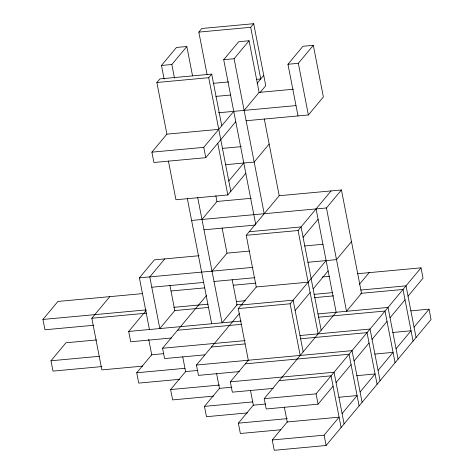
<?xml version="1.0" encoding="UTF-8"?>
<svg xmlns="http://www.w3.org/2000/svg" width="474" height="474" viewBox="0 0 474 474"><rect width="100%" height="100%" fill="white"/><g stroke="black" fill="none" stroke-linecap="round" stroke-linejoin="round"><path stroke-width="0.71" d="M164.123 79.087L161.468 65.459L176.464 47.459L186.833 46.499L192.557 75.917M235.762 121.694L205.775 157.688L153.908 162.487L151.899 152.154L166.895 134.16L156.853 82.494L159.851 78.897L211.718 74.098L221.761 125.758M161.468 65.459L171.843 64.5L186.833 46.499M207.055 74.436L198.831 32.102L201.829 28.499L253.697 23.7L265.748 85.693L260.125 92.442M156.853 82.494L208.72 77.695L211.718 74.098M255.788 224.729L223.71 59.7L238.7 41.7L249.075 40.74L259.118 92.4L244.128 110.401M198.831 32.102L250.699 27.302L253.697 23.7M223.71 59.7L234.085 58.74L249.075 40.74M93.899 325.247L44.953 329.774L42.944 319.446L57.935 301.446L142.68 293.602M151.899 152.154L203.767 147.355L233.753 111.36M257.181 83.234L263.74 75.36M298.004 115.934L287.961 64.268L302.951 46.274L313.326 45.314L323.369 96.974L308.378 114.975L246.136 120.734M287.961 64.268L298.336 63.309L313.326 45.314M101.934 366.574L52.987 371.106L50.979 360.773L65.969 342.773L96.655 339.935M142.769 366.118L101.857 369.904L91.814 318.244L109.808 296.647M149.44 329.525L139.397 277.859L154.388 259.865L199.098 255.723M228.806 181.021L243.796 163.02M164.762 258.905L149.772 276.899L159.809 328.565L174.805 310.565L169.923 285.449M201.971 219.48L216.962 201.48L251.297 198.304M269.161 144.06L254.171 162.061L225.529 164.709M168.412 161.006L175.943 199.75L227.81 194.95L245.805 173.354M171.612 337.992L130.7 341.778L128.691 331.445L146.253 310.357M212.008 271.14L227.005 253.146L249.65 251.048M273.243 388.384L232.331 392.17L230.323 381.843L248.311 360.24L238.274 308.58L256.262 286.983L246.219 235.317L279.204 195.721L341.446 189.961L361.526 293.288L346.535 311.288L326.45 207.962L341.446 189.961M179.64 379.319L138.734 383.105L136.725 372.771L151.716 354.771L163.406 353.693M204.756 354.854L164.579 358.575L162.57 348.242L206.516 295.486M246.219 235.317L298.087 230.518L331.071 190.921M213.519 396.116L172.613 399.902L170.604 389.569L185.595 371.575L198.013 370.425M239.364 371.586L198.452 375.372L196.443 365.039L239.453 313.409M303.093 237.255L318.09 219.255M247.398 412.919L206.486 416.699L204.478 406.372L219.474 388.372L231.893 387.222M238.274 308.58L290.141 303.781L326.118 260.582M351.489 241.627L336.493 259.622L307.857 262.276M295.148 310.511L310.138 292.511M313.136 288.915L328.126 270.915M280.543 429.782L240.365 433.503L238.357 423.169L253.347 405.169L265.766 404.02M333.068 386.174L318.078 404.174L266.21 408.973L264.202 398.64L336.161 312.248L316.081 208.921M359.304 284.459L369.145 272.645M272.236 439.967L287.226 421.967L339.094 417.167L324.103 435.168L272.236 439.967L274.245 450.3L326.112 445.501L431.056 319.512L429.047 309.178L410.78 310.867M264.202 398.64L316.069 393.841L421.013 267.846L423.021 278.179L408.031 296.179M336.066 382.571L351.062 364.577M354.06 360.975L369.05 342.975M372.049 339.378L387.039 321.378M390.037 317.776L405.033 299.781M342.092 413.571L357.082 395.571L338.821 397.259M360.086 391.968L375.076 373.974L356.809 375.663M378.074 370.372L393.065 352.372L374.804 354.066M396.063 348.775L411.059 330.775L392.792 332.464M414.057 327.179L429.047 309.178M213.253 83.353L228.592 81.937M256.357 79.365L260.741 78.962L250.699 27.302M215.871 96.4L230.483 95.049M259.118 92.4L293.453 89.225M218.413 112.776L295.995 105.601M166.895 134.16L218.763 129.361M222.259 148.403L241.254 146.644M191.597 220.44L326.45 207.962M203.98 229.813L255.113 225.079M249.217 231.721L301.085 226.922L321.171 330.242M304.586 245.965L322.847 244.276M139.397 277.859L252.92 267.36M151.781 287.232L203.648 282.433M214.017 281.473L254.929 277.687M171.167 290.965L204.774 287.86M233.267 285.224L255.913 283.126M322.391 276.976L329.697 276.301M357.455 273.729L421.013 267.846M256.262 286.983L308.13 282.184M42.944 319.446L145.951 309.913M173.709 307.342L208.045 304.166M236.538 301.529L245.301 300.717M313.972 294.366L332.238 292.671M360.726 290.041L406.022 285.846L416.065 337.506M91.814 318.244L146.602 313.172M174.367 310.606L208.702 307.43M236.461 304.859L242.303 304.32M314.629 297.625L333.619 295.871M360.649 293.365L403.024 289.448L413.061 341.108M241.272 304.978L293.139 300.178L303.182 351.844M128.691 331.445L241.195 321.034M317.9 313.936L388.028 307.442L398.071 359.108M177.56 330.242L241.847 324.293M318.552 317.195L385.03 311.045L395.073 362.705M162.57 348.242L245.117 340.605M299.906 335.533L370.04 329.045L380.083 380.705M50.979 360.773L99.196 356.312M211.44 347.039L245.04 343.934M300.563 338.797L367.042 332.641L377.085 384.307M196.443 365.039L352.052 350.642L362.089 402.302M136.725 372.771L184.937 368.31M245.313 363.842L349.054 354.244L359.091 405.904M230.323 381.843L334.057 372.238L344.1 423.904M170.604 389.569L219.545 385.042M279.192 380.64L331.059 375.841L341.102 427.501M204.478 406.372L252.695 401.911M238.357 423.169L287.303 418.637M298.336 63.309L308.378 114.975M298.087 230.518L318.173 333.844M264.279 118.95L279.204 195.721M316.069 393.841L318.078 404.174M324.103 435.168L326.112 445.501M290.141 303.781L300.184 355.441M234.085 58.74L264.214 213.721M284.353 407.19L287.28 422.257M208.72 77.695L230.814 191.354M217.773 143.29L227.81 194.95M215.848 195.744L216.962 201.48M222.122 228.03L227.005 253.146M232.165 279.69L237.047 304.806L222.051 322.806L197.646 197.237M203.767 147.355L205.775 157.688M250.473 390.386L253.406 405.46M171.843 64.5L174.491 78.127M187.271 198.197L211.677 323.766M216.6 373.589L219.527 388.656M182.721 356.792L185.648 371.859M148.706 339.277L151.775 355.062"/></g></svg>
